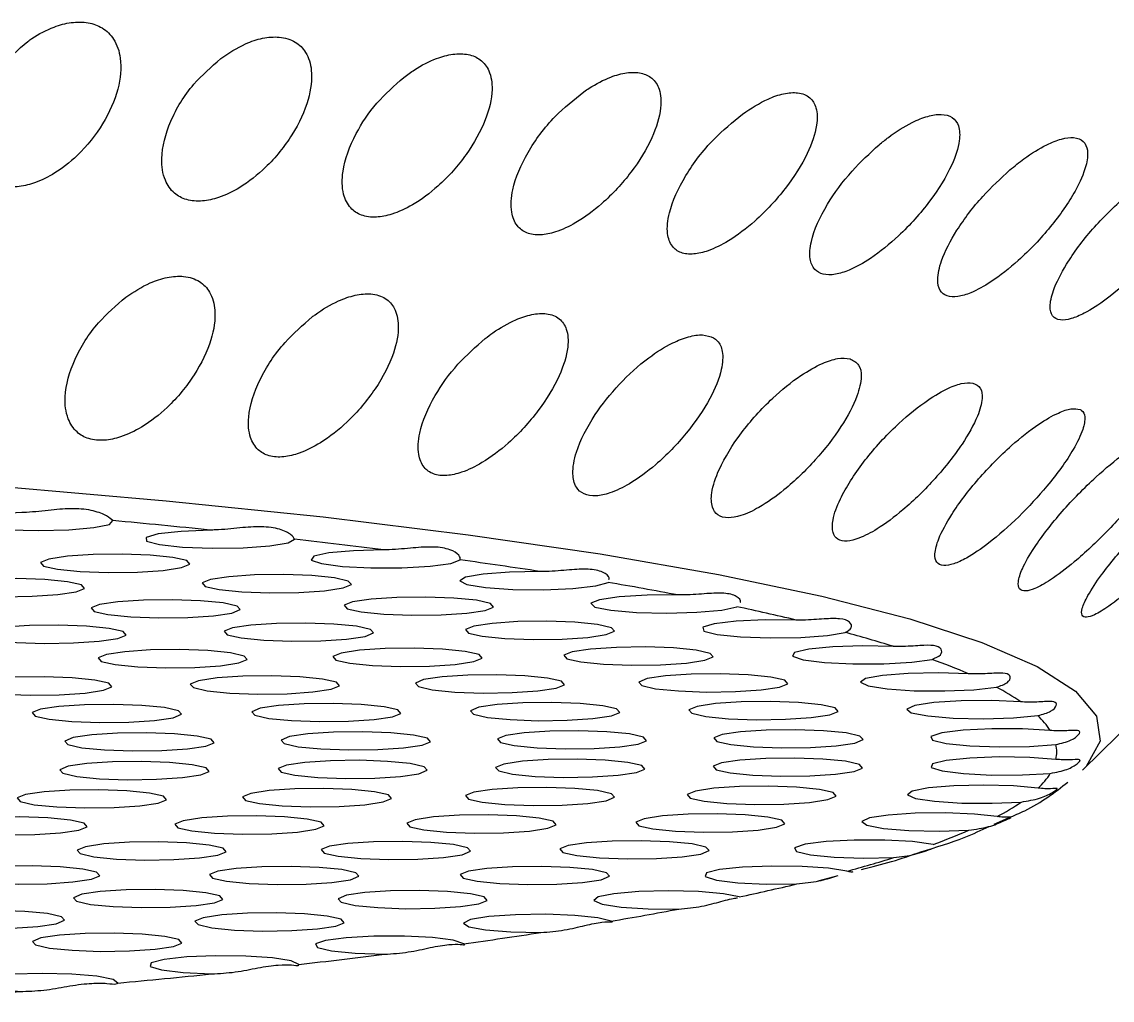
# Model space of a CAD drawing. Extents: x -54 to 18, y -18 to 89.
# Drawn here: x -20.451 to -19.578, y 21.487 to 22.27 of the extents above; entities that cross this region are included whole.
import ezdxf

# ---------------------------------------------------------------- set-up
doc = ezdxf.new("R2010")
doc.units = 0
doc.header["$MEASUREMENT"] = 0
doc.layers.add('GEOMETRY', color=2, linetype='Continuous', lineweight=25)

# ---------------------------------------------------------------- blocks, each defined once
blk = doc.blocks.new('2026 MINI-ASPIRE')
at = {"layer": 'GEOMETRY'}
for p, q in [((-1.72557, -29.08076), (-1.68302, -29.03885)), ((-1.73743, -29.0903), (-1.73727, -29.0902)), ((-1.79632, -29.12397), (-1.78473, -29.11885)), ((-1.93726, -29.16926), (-1.92113, -29.16504)), ((-2.35298, -29.23644), (-2.35298, -29.23623))]:
    blk.add_line(p, q, dxfattribs=at)
at = {"layer": 'GEOMETRY', "flags": 128}
for points in [[(-2.59353, -28.85333), (-2.45931, -28.865), (-2.33369, -28.87801), (-2.21758, -28.89227), (-2.1118, -28.90768), (-2.01713, -28.92413), (-1.93425, -28.94149), (-1.86375, -28.95965), (-1.80615, -28.97848), (-1.76185, -28.99783), (-1.73118, -29.01757), (-1.71435, -29.03755), (-1.71149, -29.05764), (-1.71149, -29.05764)], [(-2.57495, -28.87456), (-2.59755, -28.87583), (-2.614, -28.8781), (-2.62149, -28.88099), (-2.61873, -28.884), (-2.60618, -28.88661), (-2.58601, -28.88838), (-2.56168, -28.88901), (-2.53736, -28.88838), (-2.51724, -28.8866), (-2.50476, -28.88397), (-2.50208, -28.88096)], [(-2.42398, -28.88857), (-2.44746, -28.88956), (-2.46565, -28.89162), (-2.47542, -28.8944), (-2.47511, -28.89743), (-2.46476, -28.90018), (-2.44615, -28.90219), (-2.42247, -28.9031), (-2.39778, -28.90277), (-2.37631, -28.90125), (-2.36174, -28.89879), (-2.35657, -28.89583)], [(-2.52812, -28.92161), (-2.50568, -28.92242), (-2.4824, -28.92212), (-2.46181, -28.92077), (-2.44706, -28.91855), (-2.44039, -28.91582), (-2.44281, -28.91298), (-2.45396, -28.91047), (-2.47214, -28.90867), (-2.49458, -28.90786), (-2.51787, -28.90815), (-2.53845, -28.90951), (-2.5532, -28.91173), (-2.55988, -28.91446), (-2.55745, -28.9173), (-2.5463, -28.91981), (-2.52812, -28.92161)], [(-2.2852, -28.90433), (-2.30933, -28.90503), (-2.32907, -28.90687), (-2.34102, -28.90952), (-2.34315, -28.91253), (-2.3351, -28.91539), (-2.31823, -28.91761), (-2.29545, -28.91881), (-2.27063, -28.91878), (-2.24804, -28.91753), (-2.23152, -28.91527), (-2.22392, -28.91239)], [(-2.3988, -28.93794), (-2.37636, -28.93876), (-2.35308, -28.93846), (-2.33249, -28.9371), (-2.31774, -28.93489), (-2.31107, -28.93215), (-2.31349, -28.92931), (-2.32464, -28.92681), (-2.34282, -28.92501), (-2.36526, -28.9242), (-2.38855, -28.92449), (-2.40913, -28.92585), (-2.42388, -28.92807), (-2.43056, -28.9308), (-2.42813, -28.93364), (-2.41698, -28.93615), (-2.3988, -28.93794)], [(-2.15997, -28.92169), (-2.18452, -28.92211), (-2.2056, -28.9237), (-2.21962, -28.92619), (-2.22417, -28.92916), (-2.21848, -28.9321), (-2.20353, -28.93451), (-2.18186, -28.93598), (-2.15717, -28.93625), (-2.13369, -28.93529), (-2.1154, -28.93325), (-2.10544, -28.93048)], [(-2.61239, -28.94105), (-2.58995, -28.94187), (-2.56666, -28.94157), (-2.54608, -28.94021), (-2.53132, -28.938), (-2.52465, -28.93526), (-2.52708, -28.93243), (-2.53823, -28.92992), (-2.5564, -28.92812), (-2.57884, -28.92731), (-2.60213, -28.9276), (-2.62271, -28.92896), (-2.63747, -28.93118), (-2.64414, -28.93391), (-2.64171, -28.93675), (-2.63056, -28.93926), (-2.61239, -28.94105)], [(-2.28498, -28.95591), (-2.26254, -28.95673), (-2.23926, -28.95643), (-2.21867, -28.95507), (-2.20392, -28.95286), (-2.19725, -28.95012), (-2.19967, -28.94728), (-2.21082, -28.94477), (-2.229, -28.94298), (-2.25144, -28.94216), (-2.27473, -28.94246), (-2.29531, -28.94382), (-2.31006, -28.94603), (-2.31674, -28.94877), (-2.31431, -28.95161), (-2.30316, -28.95411), (-2.28498, -28.95591)], [(-2.04953, -28.94049), (-2.07426, -28.94061), (-2.09649, -28.94194), (-2.11242, -28.94425), (-2.11933, -28.94715), (-2.11607, -28.95014), (-2.10317, -28.95271), (-2.08283, -28.95443), (-2.05853, -28.95501), (-2.03439, -28.95434), (-2.01453, -28.95254), (-2.00232, -28.94991)], [(-2.48776, -28.95802), (-2.46532, -28.95883), (-2.44204, -28.95854), (-2.42145, -28.95718), (-2.4067, -28.95496), (-2.40003, -28.95223), (-2.40245, -28.94939), (-2.4136, -28.94688), (-2.43178, -28.94508), (-2.45422, -28.94427), (-2.4775, -28.94456), (-2.49809, -28.94592), (-2.51284, -28.94814), (-2.51951, -28.95087), (-2.51709, -28.95371), (-2.50594, -28.95622), (-2.48776, -28.95802)], [(-2.18804, -28.9753), (-2.1656, -28.97611), (-2.14231, -28.97581), (-2.12172, -28.97445), (-2.10697, -28.97224), (-2.1003, -28.9695), (-2.10273, -28.96667), (-2.11388, -28.96416), (-2.13205, -28.96236), (-2.15449, -28.96155), (-2.17778, -28.96184), (-2.19836, -28.9632), (-2.21312, -28.96542), (-2.21979, -28.96815), (-2.21736, -28.97099), (-2.20621, -28.9735), (-2.18804, -28.9753)], [(-1.95496, -28.96052), (-1.97965, -28.96035), (-2.0028, -28.96141), (-2.02048, -28.96352), (-2.02969, -28.96631), (-2.02886, -28.96933), (-2.01814, -28.97204), (-1.99935, -28.974), (-1.97567, -28.97487), (-1.95113, -28.9745), (-1.9299, -28.97295), (-1.91557, -28.9705)], [(-2.57918, -28.97841), (-2.55674, -28.97923), (-2.53345, -28.97893), (-2.51287, -28.97757), (-2.49812, -28.97536), (-2.49145, -28.97262), (-2.49387, -28.96978), (-2.50502, -28.96728), (-2.5232, -28.96548), (-2.54564, -28.96467), (-2.56892, -28.96496), (-2.58951, -28.96632), (-2.60426, -28.96854), (-2.61093, -28.97127), (-2.60851, -28.97411), (-2.59736, -28.97662), (-2.57918, -28.97841)], [(-2.38114, -28.97672), (-2.3587, -28.97753), (-2.33542, -28.97723), (-2.31483, -28.97587), (-2.30008, -28.97366), (-2.29341, -28.97092), (-2.29583, -28.96809), (-2.30698, -28.96558), (-2.32516, -28.96378), (-2.3476, -28.96297), (-2.37089, -28.96326), (-2.39147, -28.96462), (-2.40622, -28.96684), (-2.4129, -28.96957), (-2.41047, -28.97241), (-2.39932, -28.97492), (-2.38114, -28.97672)], [(-2.4821, -28.99798), (-2.45966, -28.99879), (-2.43638, -28.99849), (-2.41579, -28.99713), (-2.40104, -28.99492), (-2.39437, -28.99218), (-2.39679, -28.98935), (-2.40794, -28.98684), (-2.42612, -28.98504), (-2.44856, -28.98423), (-2.47185, -28.98452), (-2.49243, -28.98588), (-2.50718, -28.9881), (-2.51386, -28.99083), (-2.51143, -28.99367), (-2.50028, -28.99618), (-2.4821, -28.99798)], [(-2.29415, -28.99686), (-2.27171, -28.99768), (-2.24842, -28.99738), (-2.22784, -28.99602), (-2.21308, -28.99381), (-2.20641, -28.99107), (-2.20884, -28.98824), (-2.21999, -28.98573), (-2.23816, -28.98393), (-2.2606, -28.98312), (-2.28389, -28.98341), (-2.30447, -28.98477), (-2.31923, -28.98699), (-2.3259, -28.98972), (-2.32347, -28.99256), (-2.31232, -28.99507), (-2.29415, -28.99686)], [(-2.10913, -28.99586), (-2.08669, -28.99667), (-2.06341, -28.99638), (-2.04282, -28.99502), (-2.02807, -28.9928), (-2.0214, -28.99007), (-2.02382, -28.98723), (-2.03497, -28.98472), (-2.05315, -28.98292), (-2.07559, -28.98211), (-2.09888, -28.9824), (-2.11946, -28.98376), (-2.13421, -28.98598), (-2.14088, -28.98871), (-2.13846, -28.99155), (-2.12731, -28.99406), (-2.10913, -28.99586)], [(-1.87719, -28.9816), (-1.9016, -28.98114), (-1.92545, -28.98192), (-1.94472, -28.9838), (-1.95612, -28.98647), (-1.95774, -28.98948), (-1.9493, -28.9923), (-1.93223, -28.99448), (-1.90941, -28.99563), (-1.88473, -28.99556), (-1.86234, -28.99429), (-1.84606, -28.99203)], [(-2.22808, -29.01816), (-2.20564, -29.01898), (-2.18235, -29.01868), (-2.16177, -29.01732), (-2.14702, -29.01511), (-2.14034, -29.01237), (-2.14277, -29.00953), (-2.15392, -29.00703), (-2.1721, -29.00523), (-2.19454, -29.00441), (-2.21782, -29.00471), (-2.23841, -29.00607), (-2.25316, -29.00828), (-2.25983, -29.01102), (-2.25741, -29.01386), (-2.24626, -29.01637), (-2.22808, -29.01816)], [(-2.04923, -29.01735), (-2.02679, -29.01816), (-2.0035, -29.01787), (-1.98292, -29.01651), (-1.96817, -29.0143), (-1.9615, -29.01156), (-1.96392, -29.00872), (-1.97507, -29.00621), (-1.99325, -29.00442), (-2.01569, -29.0036), (-2.03897, -29.0039), (-2.05956, -29.00526), (-2.07431, -29.00747), (-2.08098, -29.01021), (-2.07856, -29.01305), (-2.06741, -29.01555), (-2.04923, -29.01735)], [(-1.817, -29.00351), (-1.8409, -29.00277), (-1.86522, -29.00326), (-1.88588, -29.00491), (-1.89936, -29.00742), (-1.9034, -29.01039), (-1.89732, -29.0133), (-1.88213, -29.01567), (-1.86041, -29.01709), (-1.83583, -29.01733), (-1.81254, -29.01634), (-1.79447, -29.0143)], [(-2.59065, -29.01984), (-2.56821, -29.02065), (-2.54493, -29.02036), (-2.52434, -29.019), (-2.50959, -29.01678), (-2.50292, -29.01405), (-2.50534, -29.01121), (-2.51649, -29.0087), (-2.53467, -29.0069), (-2.55711, -29.00609), (-2.5804, -29.00639), (-2.60098, -29.00775), (-2.61573, -29.00996), (-2.62241, -29.0127), (-2.61998, -29.01553), (-2.60883, -29.01804), (-2.59065, -29.01984)], [(-2.40826, -29.01899), (-2.38582, -29.0198), (-2.36254, -29.01951), (-2.34195, -29.01815), (-2.3272, -29.01593), (-2.32053, -29.0132), (-2.32295, -29.01036), (-2.3341, -29.00785), (-2.35228, -29.00606), (-2.37472, -29.00524), (-2.39801, -29.00554), (-2.41859, -29.0069), (-2.43334, -29.00911), (-2.44001, -29.01185), (-2.43759, -29.01468), (-2.42644, -29.01719), (-2.40826, -29.01899)], [(-2.53488, -29.04179), (-2.51244, -29.04261), (-2.48916, -29.04231), (-2.46857, -29.04095), (-2.45382, -29.03874), (-2.44715, -29.036), (-2.44957, -29.03317), (-2.46072, -29.03066), (-2.4789, -29.02886), (-2.50134, -29.02805), (-2.52463, -29.02834), (-2.54521, -29.0297), (-2.55996, -29.03192), (-2.56663, -29.03465), (-2.56421, -29.03749), (-2.55306, -29.04), (-2.53488, -29.04179)], [(-2.35908, -29.04105), (-2.33664, -29.04187), (-2.31336, -29.04157), (-2.29277, -29.04021), (-2.27802, -29.038), (-2.27135, -29.03526), (-2.27377, -29.03242), (-2.28492, -29.02991), (-2.3031, -29.02812), (-2.32554, -29.0273), (-2.34883, -29.0276), (-2.36941, -29.02896), (-2.38416, -29.03117), (-2.39083, -29.03391), (-2.38841, -29.03675), (-2.37726, -29.03925), (-2.35908, -29.04105)], [(-2.18394, -29.04029), (-2.1615, -29.0411), (-2.13821, -29.04081), (-2.11763, -29.03945), (-2.10288, -29.03723), (-2.09621, -29.0345), (-2.09863, -29.03166), (-2.10978, -29.02915), (-2.12796, -29.02735), (-2.1504, -29.02654), (-2.17368, -29.02683), (-2.19427, -29.02819), (-2.20902, -29.03041), (-2.21569, -29.03314), (-2.21327, -29.03598), (-2.20212, -29.03849), (-2.18394, -29.04029)], [(-2.00905, -29.03952), (-1.98661, -29.04033), (-1.96332, -29.04003), (-1.94274, -29.03868), (-1.92799, -29.03646), (-1.92132, -29.03373), (-1.92374, -29.03089), (-1.93489, -29.02838), (-1.95307, -29.02658), (-1.97551, -29.02577), (-1.99879, -29.02606), (-2.01938, -29.02742), (-2.03413, -29.02964), (-2.0408, -29.03237), (-2.03838, -29.03521), (-2.02723, -29.03772), (-2.00905, -29.03952)], [(-1.77497, -29.02605), (-1.79813, -29.02503), (-1.8227, -29.02523), (-1.84454, -29.02662), (-1.85997, -29.02895), (-1.86638, -29.03185), (-1.86271, -29.03482), (-1.84956, -29.03736), (-1.82915, -29.03904), (-1.80493, -29.03958), (-1.78097, -29.03889), (-1.7613, -29.03708)], [(-1.98908, -29.06209), (-1.96664, -29.0629), (-1.94335, -29.0626), (-1.92277, -29.06124), (-1.90802, -29.05903), (-1.90134, -29.05629), (-1.90377, -29.05346), (-1.91492, -29.05095), (-1.9331, -29.04915), (-1.95554, -29.04834), (-1.97882, -29.04863), (-1.99941, -29.04999), (-2.01416, -29.05221), (-2.02083, -29.05494), (-2.01841, -29.05778), (-2.00726, -29.06029), (-1.98908, -29.06209)], [(-1.7515, -29.04897), (-1.77372, -29.04769), (-1.7983, -29.0476), (-1.82111, -29.04872), (-1.83833, -29.05086), (-1.84705, -29.05366), (-1.84581, -29.05665), (-1.83483, -29.05933), (-1.81594, -29.06125), (-1.79232, -29.06209), (-1.76794, -29.0617), (-1.74689, -29.06015)], [(-2.50867, -29.06455), (-2.48623, -29.06537), (-2.46294, -29.06507), (-2.44236, -29.06371), (-2.4276, -29.0615), (-2.42093, -29.05876), (-2.42336, -29.05592), (-2.43451, -29.05342), (-2.45268, -29.05162), (-2.47512, -29.05081), (-2.49841, -29.0511), (-2.51899, -29.05246), (-2.53375, -29.05467), (-2.54042, -29.05741), (-2.53799, -29.06025), (-2.52684, -29.06276), (-2.50867, -29.06455)], [(-2.33552, -29.06373), (-2.31308, -29.06455), (-2.28979, -29.06425), (-2.26921, -29.06289), (-2.25446, -29.06068), (-2.24778, -29.05794), (-2.25021, -29.0551), (-2.26136, -29.05259), (-2.27954, -29.0508), (-2.30198, -29.04998), (-2.32526, -29.05028), (-2.34585, -29.05164), (-2.3606, -29.05385), (-2.36727, -29.05659), (-2.36485, -29.05943), (-2.3537, -29.06193), (-2.33552, -29.06373)], [(-2.16239, -29.0629), (-2.13995, -29.06372), (-2.11667, -29.06342), (-2.09608, -29.06206), (-2.08133, -29.05985), (-2.07466, -29.05711), (-2.07708, -29.05428), (-2.08823, -29.05177), (-2.10641, -29.04997), (-2.12885, -29.04916), (-2.15214, -29.04945), (-2.17272, -29.05081), (-2.18747, -29.05303), (-2.19415, -29.05576), (-2.19172, -29.0586), (-2.18057, -29.06111), (-2.16239, -29.0629)], [(-1.71149, -29.05764), (-1.72262, -29.07769), (-1.72557, -29.08076)], [(-2.51268, -29.08753), (-2.49024, -29.08834), (-2.46696, -29.08805), (-2.44637, -29.08669), (-2.43162, -29.08447), (-2.42495, -29.08174), (-2.42737, -29.0789), (-2.43852, -29.07639), (-2.4567, -29.0746), (-2.47914, -29.07378), (-2.50243, -29.07408), (-2.52301, -29.07544), (-2.53776, -29.07765), (-2.54443, -29.08039), (-2.54201, -29.08322), (-2.53086, -29.08573), (-2.51268, -29.08753)], [(-2.33802, -29.08659), (-2.31558, -29.0874), (-2.2923, -29.08711), (-2.27171, -29.08575), (-2.25696, -29.08353), (-2.25029, -29.0808), (-2.25272, -29.07796), (-2.26387, -29.07545), (-2.28204, -29.07366), (-2.30448, -29.07284), (-2.32777, -29.07314), (-2.34835, -29.0745), (-2.36311, -29.07671), (-2.36978, -29.07945), (-2.36735, -29.08229), (-2.3562, -29.08479), (-2.33802, -29.08659)], [(-2.16377, -29.08567), (-2.14133, -29.08649), (-2.11804, -29.08619), (-2.09746, -29.08483), (-2.08271, -29.08262), (-2.07604, -29.07988), (-2.07846, -29.07704), (-2.08961, -29.07454), (-2.10779, -29.07274), (-2.13023, -29.07192), (-2.15351, -29.07222), (-2.1741, -29.07358), (-2.18885, -29.07579), (-2.19552, -29.07853), (-2.1931, -29.08137), (-2.18195, -29.08388), (-2.16377, -29.08567)], [(-1.98956, -29.08479), (-1.96712, -29.0856), (-1.94383, -29.0853), (-1.92325, -29.08394), (-1.9085, -29.08173), (-1.90182, -29.07899), (-1.90425, -29.07616), (-1.9154, -29.07365), (-1.93358, -29.07185), (-1.95602, -29.07104), (-1.9793, -29.07133), (-1.99989, -29.07269), (-2.01464, -29.07491), (-2.02131, -29.07764), (-2.01889, -29.08048), (-2.00774, -29.08299), (-1.98956, -29.08479)], [(-1.74683, -29.07207), (-1.7679, -29.07053), (-1.79226, -29.07015), (-1.81583, -29.07099), (-1.83466, -29.07291), (-1.84559, -29.07559), (-1.8468, -29.07858), (-1.83808, -29.08138), (-1.8209, -29.08352), (-1.79812, -29.08464), (-1.77358, -29.08455), (-1.75137, -29.08328)], [(-2.54683, -29.11013), (-2.52439, -29.11095), (-2.5011, -29.11065), (-2.48052, -29.10929), (-2.46577, -29.10708), (-2.45909, -29.10434), (-2.46152, -29.1015), (-2.47267, -29.099), (-2.49085, -29.0972), (-2.51329, -29.09639), (-2.53657, -29.09668), (-2.55716, -29.09804), (-2.57191, -29.10025), (-2.57858, -29.10299), (-2.57616, -29.10583), (-2.56501, -29.10834), (-2.54683, -29.11013)], [(-2.36656, -29.10919), (-2.34412, -29.11), (-2.32083, -29.1097), (-2.30025, -29.10835), (-2.28549, -29.10613), (-2.27882, -29.1034), (-2.28125, -29.10056), (-2.2924, -29.09805), (-2.31058, -29.09625), (-2.33302, -29.09544), (-2.3563, -29.09573), (-2.37689, -29.09709), (-2.39164, -29.09931), (-2.39831, -29.10204), (-2.39589, -29.10488), (-2.38474, -29.10739), (-2.36656, -29.10919)], [(-2.18804, -29.10825), (-2.1656, -29.10906), (-2.14232, -29.10877), (-2.12173, -29.10741), (-2.10698, -29.10519), (-2.10031, -29.10246), (-2.10273, -29.09962), (-2.11388, -29.09711), (-2.13206, -29.09531), (-2.1545, -29.0945), (-2.17779, -29.0948), (-2.19837, -29.09615), (-2.21312, -29.09837), (-2.21979, -29.1011), (-2.21737, -29.10394), (-2.20622, -29.10645), (-2.18804, -29.10825)], [(-2.01048, -29.10734), (-1.98804, -29.10816), (-1.96476, -29.10786), (-1.94417, -29.1065), (-1.92942, -29.10429), (-1.92275, -29.10155), (-1.92517, -29.09871), (-1.93632, -29.0962), (-1.9545, -29.09441), (-1.97694, -29.09359), (-2.00023, -29.09389), (-2.02081, -29.09525), (-2.03556, -29.09746), (-2.04223, -29.1002), (-2.03981, -29.10304), (-2.02866, -29.10554), (-2.01048, -29.10734)], [(-1.76101, -29.09511), (-1.78074, -29.09333), (-1.80464, -29.09267), (-1.82874, -29.09322), (-1.849, -29.09491), (-1.86203, -29.09744), (-1.86567, -29.10039), (-1.8593, -29.10328), (-1.84398, -29.10561), (-1.82228, -29.10701), (-1.79782, -29.10722), (-1.77469, -29.10623)], [(-2.61022, -29.13178), (-2.58778, -29.13259), (-2.5645, -29.1323), (-2.54391, -29.13094), (-2.52916, -29.12872), (-2.52249, -29.12599), (-2.52491, -29.12315), (-2.53606, -29.12064), (-2.55424, -29.11884), (-2.57668, -29.11803), (-2.59997, -29.11833), (-2.62055, -29.11968), (-2.6353, -29.1219), (-2.64197, -29.12463), (-2.63955, -29.12747), (-2.6284, -29.12998), (-2.61022, -29.13178)], [(-2.42056, -29.13108), (-2.39812, -29.13189), (-2.37483, -29.1316), (-2.35425, -29.13024), (-2.3395, -29.12802), (-2.33283, -29.12529), (-2.33525, -29.12245), (-2.3464, -29.11994), (-2.36458, -29.11814), (-2.38702, -29.11733), (-2.4103, -29.11763), (-2.43089, -29.11899), (-2.44564, -29.1212), (-2.45231, -29.12394), (-2.44989, -29.12677), (-2.43874, -29.12928), (-2.42056, -29.13108)], [(-2.23485, -29.13029), (-2.21241, -29.13111), (-2.18912, -29.13081), (-2.16854, -29.12945), (-2.15379, -29.12724), (-2.14711, -29.1245), (-2.14954, -29.12166), (-2.16069, -29.11915), (-2.17887, -29.11736), (-2.20131, -29.11654), (-2.22459, -29.11684), (-2.24518, -29.1182), (-2.25993, -29.12041), (-2.2666, -29.12315), (-2.26418, -29.12599), (-2.25303, -29.12849), (-2.23485, -29.13029)], [(-2.0516, -29.12948), (-2.02916, -29.1303), (-2.00587, -29.13), (-1.98529, -29.12864), (-1.97053, -29.12643), (-1.96386, -29.12369), (-1.96629, -29.12085), (-1.97744, -29.11834), (-1.99562, -29.11655), (-2.01806, -29.11573), (-2.04134, -29.11603), (-2.06193, -29.11739), (-2.07668, -29.1196), (-2.08335, -29.12234), (-2.08092, -29.12518), (-2.06978, -29.12768), (-2.0516, -29.12948)], [(-1.79388, -29.11786), (-1.81208, -29.11586), (-1.83532, -29.11492), (-1.85971, -29.11518), (-1.8812, -29.11661), (-1.8962, -29.11897), (-1.90222, -29.12187), (-1.89825, -29.12481), (-1.88496, -29.12732), (-1.86455, -29.12897), (-1.84043, -29.12949), (-1.81662, -29.12879)], [(-2.49899, -29.15185), (-2.47655, -29.15266), (-2.45326, -29.15236), (-2.43268, -29.15101), (-2.41792, -29.14879), (-2.41125, -29.14606), (-2.41368, -29.14322), (-2.42483, -29.14071), (-2.443, -29.13891), (-2.46544, -29.1381), (-2.48873, -29.13839), (-2.50931, -29.13975), (-2.52407, -29.14197), (-2.53074, -29.1447), (-2.52831, -29.14754), (-2.51716, -29.15005), (-2.49899, -29.15185)], [(-2.30348, -29.15147), (-2.28104, -29.15228), (-2.25775, -29.15199), (-2.23717, -29.15063), (-2.22242, -29.14841), (-2.21575, -29.14568), (-2.21817, -29.14284), (-2.22932, -29.14033), (-2.2475, -29.13853), (-2.26994, -29.13772), (-2.29322, -29.13802), (-2.31381, -29.13937), (-2.32856, -29.14159), (-2.33523, -29.14432), (-2.33281, -29.14716), (-2.32166, -29.14967), (-2.30348, -29.15147)], [(-2.11241, -29.15094), (-2.08997, -29.15175), (-2.06668, -29.15146), (-2.0461, -29.1501), (-2.03134, -29.14788), (-2.02467, -29.14515), (-2.0271, -29.14231), (-2.03825, -29.1398), (-2.05643, -29.138), (-2.07887, -29.13719), (-2.10215, -29.13748), (-2.12274, -29.13884), (-2.13749, -29.14106), (-2.14416, -29.14379), (-2.14173, -29.14663), (-2.13058, -29.14914), (-2.11241, -29.15094)], [(-1.84512, -29.1401), (-1.86163, -29.1379), (-1.88397, -29.13668), (-1.90843, -29.13666), (-1.93094, -29.13782), (-1.94776, -29.13999), (-1.9561, -29.14279), (-1.95457, -29.14577), (-1.94342, -29.14842), (-1.92451, -29.15031), (-1.90098, -29.15112), (-1.87674, -29.15073)], [(-2.60032, -29.17109), (-2.57788, -29.1719), (-2.55459, -29.1716), (-2.53401, -29.17024), (-2.51926, -29.16803), (-2.51258, -29.16529), (-2.51501, -29.16246), (-2.52616, -29.15995), (-2.54434, -29.15815), (-2.56678, -29.15734), (-2.59006, -29.15763), (-2.61065, -29.15899), (-2.6254, -29.16121), (-2.63207, -29.16394), (-2.62965, -29.16678), (-2.6185, -29.16929), (-2.60032, -29.17109)], [(-2.3929, -29.17146), (-2.37046, -29.17227), (-2.34718, -29.17198), (-2.32659, -29.17062), (-2.31184, -29.1684), (-2.30517, -29.16567), (-2.30759, -29.16283), (-2.31874, -29.16032), (-2.33692, -29.15853), (-2.35936, -29.15771), (-2.38264, -29.15801), (-2.40323, -29.15937), (-2.41798, -29.16158), (-2.42465, -29.16432), (-2.42223, -29.16715), (-2.41108, -29.16966), (-2.3929, -29.17146)], [(-2.19218, -29.17145), (-2.16974, -29.17226), (-2.14645, -29.17197), (-2.12587, -29.17061), (-2.11111, -29.16839), (-2.10444, -29.16566), (-2.10687, -29.16282), (-2.11802, -29.16031), (-2.13619, -29.15852), (-2.15863, -29.1577), (-2.18192, -29.158), (-2.2025, -29.15936), (-2.21726, -29.16157), (-2.22393, -29.16431), (-2.2215, -29.16714), (-2.21035, -29.16965), (-2.19218, -29.17145)], [(-1.91422, -29.1616), (-1.92889, -29.15922), (-1.95013, -29.15775), (-1.97442, -29.15744), (-1.99773, -29.15833), (-2.0162, -29.16028), (-2.02677, -29.16296), (-2.02768, -29.16594), (-2.01878, -29.16871), (-2.00156, -29.17082), (-1.97885, -29.17192), (-1.95444, -29.17182)], [(-2.50176, -29.18997), (-2.47932, -29.19078), (-2.45604, -29.19048), (-2.43545, -29.18912), (-2.4207, -29.18691), (-2.41403, -29.18417), (-2.41645, -29.18134), (-2.4276, -29.17883), (-2.44578, -29.17703), (-2.46822, -29.17622), (-2.49151, -29.17651), (-2.51209, -29.17787), (-2.52684, -29.18009), (-2.53352, -29.18282), (-2.53109, -29.18566), (-2.51994, -29.18817), (-2.50176, -29.18997)], [(-2.28994, -29.19077), (-2.2675, -29.19159), (-2.24422, -29.19129), (-2.22363, -29.18993), (-2.20888, -29.18772), (-2.20221, -29.18498), (-2.20463, -29.18214), (-2.21578, -29.17963), (-2.23396, -29.17784), (-2.2564, -29.17702), (-2.27968, -29.17732), (-2.30027, -29.17868), (-2.31502, -29.18089), (-2.32169, -29.18363), (-2.31927, -29.18647), (-2.30812, -29.18897), (-2.28994, -29.19077)], [(-2.0005, -29.18217), (-2.01319, -29.17963), (-2.03313, -29.17792), (-2.05702, -29.17731), (-2.08091, -29.17792), (-2.10085, -29.17963), (-2.11354, -29.18217), (-2.11687, -29.18512), (-2.11031, -29.18798), (-2.09494, -29.19029), (-2.07329, -29.19166), (-2.04895, -29.19187)], [(-2.62842, -29.2067), (-2.60598, -29.20752), (-2.5827, -29.20722), (-2.56211, -29.20586), (-2.54736, -29.20365), (-2.54069, -29.20091), (-2.54311, -29.19807), (-2.55426, -29.19557), (-2.57244, -29.19377), (-2.59488, -29.19295), (-2.61817, -29.19325), (-2.63875, -29.19461), (-2.6535, -29.19682), (-2.66017, -29.19956), (-2.65775, -29.2024), (-2.6466, -29.20491), (-2.62842, -29.2067)], [(-2.40452, -29.20867), (-2.38208, -29.20948), (-2.35879, -29.20919), (-2.33821, -29.20783), (-2.32346, -29.20561), (-2.31679, -29.20288), (-2.31921, -29.20004), (-2.33036, -29.19753), (-2.34854, -29.19573), (-2.37098, -29.19492), (-2.39426, -29.19522), (-2.41485, -29.19658), (-2.4296, -29.19879), (-2.43627, -29.20153), (-2.43385, -29.20436), (-2.4227, -29.20687), (-2.40452, -29.20867)], [(-2.1031, -29.20159), (-2.1137, -29.19892), (-2.13215, -29.19698), (-2.15542, -29.19609), (-2.17965, -29.19641), (-2.20086, -29.19787), (-2.21554, -29.20024), (-2.22126, -29.20313), (-2.2171, -29.20605), (-2.20372, -29.20854), (-2.18335, -29.21017), (-2.15933, -29.21068)], [(-2.53453, -29.22493), (-2.51209, -29.22574), (-2.4888, -29.22544), (-2.46822, -29.22408), (-2.45346, -29.22187), (-2.44679, -29.21913), (-2.44922, -29.2163), (-2.46037, -29.21379), (-2.47855, -29.21199), (-2.50099, -29.21118), (-2.52427, -29.21147), (-2.54486, -29.21283), (-2.55961, -29.21505), (-2.56628, -29.21778), (-2.56385, -29.22062), (-2.5527, -29.22313), (-2.53453, -29.22493)], [(-2.221, -29.21967), (-2.22942, -29.21689), (-2.24621, -29.21474), (-2.26863, -29.21358), (-2.29298, -29.2136), (-2.31524, -29.2148), (-2.33176, -29.21698), (-2.33982, -29.21978), (-2.33808, -29.22274), (-2.32683, -29.22538), (-2.30793, -29.22725), (-2.28449, -29.22805)], [(-2.35306, -29.23624), (-2.3592, -29.23337), (-2.37418, -29.23103), (-2.39553, -29.22961), (-2.41976, -29.22935), (-2.44287, -29.23027), (-2.46107, -29.23224), (-2.47136, -29.23492), (-2.47206, -29.23789), (-2.46305, -29.24064), (-2.44581, -29.24273), (-2.42317, -29.24382)], [(-2.49796, -29.25113), (-2.50176, -29.2482), (-2.51478, -29.2457), (-2.53488, -29.24403), (-2.55875, -29.24347), (-2.58247, -29.24411), (-2.60217, -29.24585), (-2.6146, -29.2484), (-2.61772, -29.25133), (-2.61103, -29.25418), (-2.59561, -29.25647), (-2.57401, -29.25783)]]:
    blk.add_lwpolyline(points, dxfattribs=at)
at = {"layer": 'GEOMETRY'}
for centre, radius, start, end in [((-3.19615, -36.41221), 7.56317, 84.140105, 84.734529), ((-3.01205, -34.70441), 5.84545, 82.857083, 83.561549), ((-2.80729, -33.14763), 4.27522, 81.29119, 82.15722), ((-2.59253, -31.81333), 2.92371, 79.29675, 80.40997), ((-2.38012, -30.7475), 1.83686, 76.61701, 78.13104), ((-2.18313, -29.96726), 1.03205, 72.75622, 74.97445), ((-2.01423, -29.46013), 0.49739, 66.63836, 70.23831), ((-1.88459, -29.18597), 0.19389, 55.56923, 62.30027), ((-1.80296, -29.08139), 0.06082, 32.2067, 46.76206), ((-1.77491, -29.06623), 0.02868, 348.25825, 12.24878), ((-1.80236, -29.05157), 0.06005, 313.52295, 328.12525), ((-1.8834, -28.94845), 0.19161, 297.85383, 304.56654), ((-2.01249, -28.67669), 0.4927, 289.85854, 293.42443), ((-2.1809, -28.17282), 1.02412, 285.09403, 287.27771), ((-2.37749, -27.39656), 1.82497, 281.92167, 283.40374), ((-2.58962, -26.3352), 2.90738, 279.63317, 280.71728), ((-2.80425, -25.00554), 4.2543, 277.87976, 278.71916), ((-3.00903, -23.45311), 5.82021, 276.471313, 277.151176), ((-3.19333, -21.7489), 7.53439, 275.295536, 275.86697), ((-3.35292, -19.93594), 9.35437, 274.22884, 274.776392)]:
    blk.add_arc(centre, radius, start, end, dxfattribs=at)
for points, knots in [([(-2.57023, -28.49741), (-2.57782, -28.50395), (-2.59488, -28.51866), (-2.61088, -28.54678), (-2.61724, -28.57385), (-2.61385, -28.59432), (-2.6055, -28.60647), (-2.59419, -28.61298), (-2.58095, -28.61457), (-2.56567, -28.61162), (-2.54797, -28.60336), (-2.52736, -28.58709), (-2.5087, -28.56337), (-2.4968, -28.53624), (-2.49445, -28.51269), (-2.49991, -28.496), (-2.5094, -28.48636), (-2.52145, -28.48178), (-2.53512, -28.48166), (-2.5509, -28.48585), (-2.56256, -28.492), (-2.56909, -28.49661), (-2.57023, -28.49741)], [0, 0, 0, 0, 0.066813, 0.150271, 0.234627, 0.292784, 0.335861, 0.37021, 0.404722, 0.435816, 0.476119, 0.531238, 0.607409, 0.685344, 0.757627, 0.808872, 0.848441, 0.881778, 0.915196, 0.947085, 0.99077, 1, 1, 1, 1]), ([(-2.41571, -28.51116), (-2.42326, -28.51781), (-2.44042, -28.5329), (-2.45726, -28.5613), (-2.46434, -28.58815), (-2.46155, -28.60776), (-2.45402, -28.61893), (-2.44343, -28.62474), (-2.43083, -28.62583), (-2.41589, -28.62252), (-2.39799, -28.61375), (-2.37675, -28.59672), (-2.35715, -28.57219), (-2.34458, -28.54503), (-2.34163, -28.52216), (-2.34625, -28.50652), (-2.35535, -28.49715), (-2.36776, -28.49321), (-2.382, -28.4943), (-2.39856, -28.49968), (-2.40921, -28.50681), (-2.41571, -28.51116)], [0, 0, 0, 0, 0.066728, 0.151623, 0.237158, 0.291869, 0.333335, 0.366867, 0.400528, 0.431532, 0.473065, 0.530283, 0.608643, 0.688572, 0.757465, 0.806746, 0.845135, 0.883788, 0.916723, 0.949127, 1, 1, 1, 1]), ([(-2.26903, -28.52617), (-2.27658, -28.53287), (-2.29213, -28.54667), (-2.30944, -28.57297), (-2.31879, -28.59842), (-2.31862, -28.61874), (-2.31282, -28.63067), (-2.30351, -28.63712), (-2.29173, -28.63875), (-2.27739, -28.63592), (-2.25991, -28.62779), (-2.23852, -28.61162), (-2.21776, -28.58795), (-2.20283, -28.56104), (-2.19719, -28.53777), (-2.19962, -28.52136), (-2.20676, -28.51182), (-2.21699, -28.50723), (-2.22941, -28.50702), (-2.24446, -28.51107), (-2.25799, -28.51806), (-2.26621, -28.5241), (-2.26903, -28.52617)], [0, 0, 0, 0, 0.066637, 0.137116, 0.222966, 0.27991, 0.322434, 0.35649, 0.390696, 0.421741, 0.46243, 0.518219, 0.595108, 0.673699, 0.744866, 0.79544, 0.834604, 0.867777, 0.901023, 0.932945, 0.977039, 1, 1, 1, 1]), ([(-2.12488, -28.53766), (-2.13285, -28.54407), (-2.15089, -28.55856), (-2.17109, -28.58639), (-2.1825, -28.61313), (-2.18391, -28.63316), (-2.17938, -28.64493), (-2.17113, -28.65129), (-2.16017, -28.6529), (-2.14641, -28.65011), (-2.12918, -28.64201), (-2.10756, -28.62585), (-2.08591, -28.60219), (-2.06961, -28.57539), (-2.06242, -28.55232), (-2.06337, -28.53612), (-2.0693, -28.52667), (-2.07857, -28.52212), (-2.09025, -28.5219), (-2.10482, -28.5259), (-2.11658, -28.53202), (-2.12351, -28.53673), (-2.12488, -28.53766)], [0, 0, 0, 0, 0.06676, 0.151025, 0.236046, 0.292302, 0.334492, 0.368381, 0.402415, 0.433444, 0.474392, 0.530622, 0.607977, 0.686994, 0.75747, 0.807644, 0.846567, 0.87965, 0.912801, 0.944757, 0.989129, 1, 1, 1, 1]), ([(-1.99782, -28.55555), (-2.00571, -28.56205), (-2.02372, -28.57686), (-2.04467, -28.60489), (-2.05683, -28.63137), (-2.05889, -28.65055), (-2.05516, -28.66139), (-2.04767, -28.66709), (-2.03742, -28.66822), (-2.02414, -28.66508), (-2.00694, -28.65648), (-1.98489, -28.6396), (-1.96241, -28.61522), (-1.94547, -28.58843), (-1.93771, -28.56608), (-1.93788, -28.55091), (-1.94323, -28.54175), (-1.95259, -28.53782), (-1.96469, -28.53874), (-1.98012, -28.54394), (-1.99104, -28.5511), (-1.99782, -28.55555)], [0, 0, 0, 0, 0.066688, 0.152171, 0.23818, 0.291296, 0.332005, 0.365177, 0.398464, 0.429462, 0.471648, 0.529951, 0.609359, 0.690225, 0.757366, 0.805696, 0.843517, 0.881585, 0.914306, 0.94685, 1, 1, 1, 1]), ([(-1.88842, -28.58004), (-1.89589, -28.58693), (-1.91205, -28.60181), (-1.93173, -28.62895), (-1.94309, -28.65373), (-1.94459, -28.67113), (-1.94093, -28.68011), (-1.9337, -28.68437), (-1.92385, -28.6844), (-1.91071, -28.68028), (-1.89295, -28.67027), (-1.87004, -28.65151), (-1.84679, -28.6254), (-1.83029, -28.59872), (-1.82346, -28.57802), (-1.82393, -28.56514), (-1.82914, -28.55771), (-1.838, -28.55511), (-1.84953, -28.55685), (-1.86416, -28.56278), (-1.87755, -28.57126), (-1.88599, -28.57808), (-1.88842, -28.58004)], [0, 0, 0, 0, 0.066473, 0.143701, 0.231299, 0.27856, 0.316383, 0.348364, 0.380399, 0.411667, 0.456921, 0.520081, 0.603447, 0.687734, 0.747319, 0.791799, 0.827414, 0.863203, 0.895243, 0.928615, 0.97944, 1, 1, 1, 1]), ([(-1.78375, -28.60029), (-1.7912, -28.6072), (-1.80751, -28.62235), (-1.82664, -28.64785), (-1.83867, -28.67095), (-1.84236, -28.68742), (-1.8404, -28.69702), (-1.83461, -28.70175), (-1.82586, -28.70221), (-1.8137, -28.69854), (-1.79683, -28.68917), (-1.77425, -28.67124), (-1.75027, -28.6459), (-1.73175, -28.61938), (-1.72241, -28.59829), (-1.72079, -28.58476), (-1.72427, -28.57678), (-1.73179, -28.57369), (-1.74234, -28.57504), (-1.75608, -28.58053), (-1.77046, -28.58944), (-1.78003, -28.59725), (-1.78375, -28.60029)], [0, 0, 0, 0, 0.06642, 0.145493, 0.217549, 0.267558, 0.305937, 0.33821, 0.370554, 0.401687, 0.445995, 0.507702, 0.590004, 0.673388, 0.735118, 0.780663, 0.816864, 0.85326, 0.885446, 0.918527, 0.968371, 1, 1, 1, 1]), ([(-1.69147, -28.62155), (-1.70049, -28.6301), (-1.71861, -28.64731), (-1.7381, -28.67393), (-1.74913, -28.69533), (-1.75231, -28.70941), (-1.75031, -28.71771), (-1.74418, -28.72102), (-1.7349, -28.71982), (-1.72231, -28.7145), (-1.70419, -28.7027), (-1.68205, -28.68339), (-1.65868, -28.65786), (-1.64121, -28.63304), (-1.63235, -28.61338), (-1.63085, -28.60173), (-1.63411, -28.59518), (-1.64115, -28.59318), (-1.65117, -28.59527), (-1.66484, -28.60157), (-1.67887, -28.61097), (-1.68823, -28.61883), (-1.69147, -28.62155)], [0, 0, 0, 0, 0.08101, 0.162937, 0.22696, 0.272789, 0.308675, 0.34478, 0.376239, 0.408469, 0.458177, 0.527668, 0.599278, 0.685934, 0.741484, 0.783975, 0.818551, 0.853263, 0.885117, 0.919148, 0.972026, 1, 1, 1, 1]), ([(-2.49174, -28.70215), (-2.49938, -28.70874), (-2.5167, -28.72368), (-2.53394, -28.75196), (-2.54156, -28.77884), (-2.53929, -28.79865), (-2.53207, -28.81007), (-2.52171, -28.81607), (-2.50924, -28.81731), (-2.49441, -28.81414), (-2.47661, -28.80554), (-2.45535, -28.78873), (-2.43552, -28.76442), (-2.42245, -28.7373), (-2.41894, -28.71431), (-2.42314, -28.69845), (-2.43195, -28.68889), (-2.4442, -28.68478), (-2.45837, -28.68576), (-2.47476, -28.69098), (-2.48533, -28.69793), (-2.49174, -28.70215)], [0, 0, 0, 0, 0.066748, 0.151324, 0.2366, 0.292064, 0.333857, 0.367525, 0.40133, 0.432308, 0.473551, 0.530334, 0.608296, 0.68787, 0.757421, 0.807111, 0.845764, 0.884688, 0.917751, 0.950133, 1, 1, 1, 1]), ([(-2.34235, -28.71784), (-2.34999, -28.7245), (-2.36743, -28.73972), (-2.38573, -28.76816), (-2.39441, -28.79477), (-2.39308, -28.81378), (-2.38685, -28.82434), (-2.37735, -28.82974), (-2.36562, -28.83055), (-2.35122, -28.82706), (-2.33332, -28.818), (-2.31147, -28.80051), (-2.29059, -28.77552), (-2.2766, -28.74845), (-2.27222, -28.72616), (-2.27537, -28.71127), (-2.28316, -28.70242), (-2.29444, -28.69882), (-2.30789, -28.70003), (-2.32347, -28.70544), (-2.33501, -28.71235), (-2.3416, -28.71728), (-2.34235, -28.71784)], [0, 0, 0, 0, 0.0666679, 0.1523418, 0.2385017, 0.2909735, 0.3313487, 0.3643423, 0.397444, 0.4284088, 0.4708666, 0.5296721, 0.6095776, 0.6908859, 0.7571746, 0.8050902, 0.8426841, 0.8805162, 0.9131789, 0.9458192, 0.9938328, 1, 1, 1, 1]), ([(-2.2038, -28.73517), (-2.21143, -28.74188), (-2.22734, -28.75589), (-2.24607, -28.78237), (-2.25694, -28.80763), (-2.25827, -28.8272), (-2.25389, -28.83836), (-2.24583, -28.84427), (-2.23511, -28.84554), (-2.22149, -28.84248), (-2.20418, -28.83401), (-2.18229, -28.81731), (-2.1603, -28.79309), (-2.14398, -28.76625), (-2.13688, -28.74363), (-2.13775, -28.72812), (-2.14376, -28.71872), (-2.15374, -28.71463), (-2.16634, -28.71546), (-2.18129, -28.72047), (-2.19405, -28.72781), (-2.20179, -28.73366), (-2.2038, -28.73517)], [0, 0, 0, 0, 0.06659, 0.13892, 0.22547, 0.279643, 0.32084, 0.354212, 0.387708, 0.418663, 0.460383, 0.517971, 0.596725, 0.677009, 0.745226, 0.794173, 0.832379, 0.870842, 0.903727, 0.9362, 0.983504, 1, 1, 1, 1]), ([(-2.02101, -28.73471), (-2.02374, -28.73365), (-2.02919, -28.73152), (-2.04103, -28.73336), (-2.05596, -28.73924), (-2.07565, -28.75174), (-2.09745, -28.77166), (-2.11809, -28.79776), (-2.13099, -28.82295), (-2.13465, -28.8427), (-2.13201, -28.85414), (-2.12536, -28.86032), (-2.11573, -28.86184), (-2.10297, -28.85906), (-2.08629, -28.85094), (-2.0645, -28.83472), (-2.0417, -28.81098), (-2.02354, -28.78437), (-2.01417, -28.76166), (-2.01305, -28.74599), (-2.01642, -28.738), (-2.01999, -28.73544), (-2.02101, -28.73471)], [0, 0, 0, 0, 0.032915, 0.065815, 0.099089, 0.14961, 0.219048, 0.290436, 0.376821, 0.431778, 0.473345, 0.506895, 0.540578, 0.57154, 0.612949, 0.670016, 0.748257, 0.828079, 0.897129, 0.946535, 0.984668, 1, 1, 1, 1]), ([(-1.91177, -28.75144), (-1.9149, -28.75111), (-1.92116, -28.75044), (-1.93514, -28.75518), (-1.95335, -28.76552), (-1.97654, -28.78449), (-1.99988, -28.81061), (-2.01629, -28.83719), (-2.02315, -28.85762), (-2.02291, -28.87012), (-2.01818, -28.87716), (-2.00996, -28.87942), (-1.99838, -28.87727), (-1.98285, -28.87001), (-1.96179, -28.85499), (-1.93863, -28.8325), (-1.91836, -28.80633), (-1.90593, -28.7831), (-1.90203, -28.76643), (-1.90375, -28.75564), (-1.90912, -28.75283), (-1.91177, -28.75144)], [0, 0, 0, 0, 0.034534, 0.068945, 0.115466, 0.17934, 0.262656, 0.346863, 0.405388, 0.448605, 0.483008, 0.517577, 0.548652, 0.58884, 0.643813, 0.719866, 0.797698, 0.870176, 0.921586, 0.961274, 1, 1, 1, 1]), ([(-1.81329, -28.77088), (-1.81626, -28.77073), (-1.82217, -28.77044), (-1.83592, -28.77588), (-1.85429, -28.78714), (-1.878, -28.8072), (-1.90213, -28.83417), (-1.91893, -28.86039), (-1.92597, -28.87954), (-1.92621, -28.89056), (-1.92212, -28.89652), (-1.91465, -28.89796), (-1.90368, -28.89521), (-1.88822, -28.88714), (-1.86673, -28.87096), (-1.84271, -28.8473), (-1.82207, -28.82106), (-1.80954, -28.79886), (-1.80528, -28.78376), (-1.80637, -28.77421), (-1.81101, -28.77198), (-1.81329, -28.77088)], [0, 0, 0, 0, 0.035216, 0.070278, 0.119046, 0.186152, 0.271458, 0.357327, 0.410857, 0.451738, 0.484965, 0.518311, 0.549271, 0.591276, 0.649335, 0.728547, 0.809241, 0.876732, 0.925289, 0.963263, 1, 1, 1, 1]), ([(-1.72756, -28.79207), (-1.72978, -28.7916), (-1.73422, -28.79066), (-1.74595, -28.79481), (-1.76238, -28.80438), (-1.78498, -28.82234), (-1.80973, -28.8475), (-1.8297, -28.87369), (-1.84089, -28.89433), (-1.84444, -28.90733), (-1.84299, -28.91486), (-1.83751, -28.91759), (-1.82888, -28.91604), (-1.81668, -28.91036), (-1.7986, -28.89799), (-1.77604, -28.87798), (-1.75203, -28.85195), (-1.73411, -28.82737), (-1.72494, -28.8086), (-1.72306, -28.79794), (-1.72508, -28.79345), (-1.72717, -28.79228), (-1.72756, -28.79207)], [0, 0, 0, 0, 0.034312, 0.068511, 0.114263, 0.176986, 0.259451, 0.342928, 0.403341, 0.447434, 0.482314, 0.517377, 0.548547, 0.581201, 0.632474, 0.704036, 0.777651, 0.864932, 0.917495, 0.958504, 0.992401, 1, 1, 1, 1]), ([(-1.65992, -28.81327), (-1.66197, -28.81302), (-1.66607, -28.81252), (-1.67752, -28.8175), (-1.69406, -28.82815), (-1.71715, -28.84741), (-1.74267, -28.8736), (-1.76283, -28.89946), (-1.77391, -28.91866), (-1.77759, -28.92994), (-1.77659, -28.93618), (-1.77176, -28.93795), (-1.76316, -28.93557), (-1.74983, -28.92803), (-1.72977, -28.91261), (-1.70554, -28.88979), (-1.6826, -28.86409), (-1.66647, -28.84201), (-1.65844, -28.82672), (-1.65605, -28.81692), (-1.65864, -28.81447), (-1.65992, -28.81327)], [0, 0, 0, 0, 0.035065, 0.069982, 0.118266, 0.184694, 0.269632, 0.355199, 0.409734, 0.451091, 0.484545, 0.518127, 0.549091, 0.590688, 0.648069, 0.726625, 0.806733, 0.875317, 0.924468, 0.962797, 1, 1, 1, 1]), ([(-1.6084, -28.83524), (-1.61027, -28.83522), (-1.614, -28.83519), (-1.62518, -28.84104), (-1.64183, -28.85281), (-1.66372, -28.87188), (-1.6884, -28.89695), (-1.70862, -28.92119), (-1.72123, -28.94017), (-1.72627, -28.95118), (-1.72659, -28.95725), (-1.72299, -28.95893), (-1.71556, -28.95653), (-1.70323, -28.94898), (-1.68386, -28.93356), (-1.65964, -28.91078), (-1.63597, -28.88528), (-1.61868, -28.86358), (-1.60913, -28.8485), (-1.60576, -28.83958), (-1.60651, -28.83607), (-1.60805, -28.83539), (-1.6084, -28.83524)], [0, 0, 0, 0, 0.035952, 0.07172, 0.12277, 0.192949, 0.265058, 0.351738, 0.405489, 0.446488, 0.479766, 0.513164, 0.544118, 0.58601, 0.643884, 0.722915, 0.803445, 0.871205, 0.919904, 0.957962, 0.990652, 1, 1, 1, 1]), ([(-2.50208, -28.88096), (-2.50335, -28.87979), (-2.50587, -28.87746), (-2.51718, -28.87262), (-2.53287, -28.87093), (-2.55161, -28.87243), (-2.56598, -28.87422), (-2.5737, -28.87451), (-2.57495, -28.87456)], [0, 0, 0, 0, 0.191511, 0.382434, 0.58163, 0.766777, 0.962463, 1, 1, 1, 1]), ([(-2.35657, -28.89583), (-2.35718, -28.89465), (-2.3584, -28.8923), (-2.36796, -28.8873), (-2.38233, -28.8854), (-2.40032, -28.88667), (-2.41468, -28.88832), (-2.42262, -28.88853), (-2.42398, -28.88857)], [0, 0, 0, 0, 0.190911, 0.381228, 0.579982, 0.764532, 0.95951, 1, 1, 1, 1]), ([(-2.22392, -28.91239), (-2.22386, -28.91121), (-2.22376, -28.90885), (-2.23147, -28.90372), (-2.24436, -28.90161), (-2.26142, -28.90266), (-2.27562, -28.90418), (-2.28371, -28.90431), (-2.2852, -28.90433)], [0, 0, 0, 0, 0.1902495, 0.3799002, 0.5781686, 0.762063, 0.9562584, 1, 1, 1, 1]), ([(-2.10491, -28.92806), (-2.10472, -28.92761), (-2.10401, -28.92595), (-2.10927, -28.92167), (-2.12031, -28.91943), (-2.13631, -28.92026), (-2.1502, -28.92165), (-2.15837, -28.92169), (-2.15997, -28.92169)], [0, 0, 0, 0, 0.078628, 0.293412, 0.518218, 0.726476, 0.946279, 1, 1, 1, 1]), ([(-1.99965, -28.9463), (-1.9996, -28.94624), (-1.99858, -28.94493), (-2.00238, -28.941), (-2.01145, -28.93866), (-2.02621, -28.93928), (-2.03964, -28.94054), (-2.04782, -28.9405), (-2.04953, -28.94049)], [0, 0, 0, 0, 0.011083, 0.240463, 0.480848, 0.703255, 0.937843, 1, 1, 1, 1]), ([(-1.91557, -28.9705), (-1.91356, -28.96935), (-1.90953, -28.96706), (-1.9113, -28.96167), (-1.919, -28.95908), (-1.9322, -28.95954), (-1.94505, -28.96069), (-1.95315, -28.96055), (-1.95496, -28.96052)], [0, 0, 0, 0, 0.187979, 0.37534, 0.571953, 0.75362, 0.945098, 1, 1, 1, 1]), ([(-1.84606, -28.99203), (-1.84342, -28.99091), (-1.83816, -28.98868), (-1.83787, -28.98324), (-1.84365, -28.98053), (-1.85526, -28.98084), (-1.86737, -28.98187), (-1.87532, -28.98165), (-1.87719, -28.9816)], [0, 0, 0, 0, 0.187155, 0.373684, 0.569701, 0.750567, 0.941048, 1, 1, 1, 1]), ([(-1.79447, -29.0143), (-1.79124, -29.01321), (-1.78479, -29.01105), (-1.78245, -29.0056), (-1.78625, -29.00279), (-1.79615, -29.00296), (-1.80736, -29.0039), (-1.81507, -29.00359), (-1.817, -29.00351)], [0, 0, 0, 0, 0.186311, 0.371989, 0.567399, 0.747451, 0.936906, 1, 1, 1, 1]), ([(-1.7613, -29.03708), (-1.75751, -29.03604), (-1.74995, -29.03396), (-1.7456, -29.02852), (-1.74736, -29.02564), (-1.75546, -29.02569), (-1.76563, -29.02654), (-1.77302, -29.02615), (-1.77497, -29.02605)], [0, 0, 0, 0, 0.185457, 0.370273, 0.56507, 0.744304, 0.932714, 1, 1, 1, 1]), ([(-1.74689, -29.06015), (-1.74258, -29.05916), (-1.73399, -29.05718), (-1.72766, -29.05178), (-1.72739, -29.04884), (-1.73359, -29.0488), (-1.74259, -29.04957), (-1.74957, -29.0491), (-1.7515, -29.04897)], [0, 0, 0, 0, 0.1846, 0.368553, 0.562739, 0.741158, 0.928515, 1, 1, 1, 1]), ([(-1.75137, -29.08328), (-1.74659, -29.08234), (-1.73706, -29.08047), (-1.72883, -29.07513), (-1.72652, -29.07217), (-1.73075, -29.07205), (-1.73848, -29.07277), (-1.74496, -29.07223), (-1.74683, -29.07207)], [0, 0, 0, 0, 0.1837509, 0.3668464, 0.5604281, 0.738044, 0.9243504, 1, 1, 1, 1]), ([(-1.78473, -29.11885), (-1.78035, -29.11699), (-1.76106, -29.10883), (-1.74773, -29.09838), (-1.73743, -29.0903)], [0, 0, 0, 0, 0.227624, 1, 1, 1, 1]), ([(-1.77469, -29.10623), (-1.7695, -29.10536), (-1.75913, -29.10361), (-1.74909, -29.09835), (-1.74476, -29.09539), (-1.747, -29.09523), (-1.75333, -29.0959), (-1.75923, -29.09529), (-1.76101, -29.09511)], [0, 0, 0, 0, 0.182916, 0.36517, 0.55816, 0.734993, 0.920261, 1, 1, 1, 1]), ([(-1.81662, -29.12879), (-1.81109, -29.12799), (-1.80004, -29.1264), (-1.78794, -29.12109), (-1.78464, -29.11951), (-1.78294, -29.11869)], [0, 0, 0, 0, 0.327551, 0.653899, 1, 1, 1, 1]), ([(-1.78299, -29.11848), (-1.78287, -29.11837), (-1.7825, -29.11804), (-1.78707, -29.11876), (-1.79226, -29.11807), (-1.79388, -29.11786)], [0, 0, 0, 0, 0.254764, 0.767186, 1, 1, 1, 1]), ([(-1.85512, -29.14612), (-1.84289, -29.14238), (-1.822, -29.13599), (-1.80663, -29.12873), (-1.80026, -29.12572)], [0, 0, 0, 0, 0.585675, 1, 1, 1, 1]), ([(-1.87674, -29.15073), (-1.87098, -29.15003), (-1.8595, -29.14865), (-1.84907, -29.14466), (-1.84621, -29.14367), (-1.84587, -29.14355)], [0, 0, 0, 0, 0.469218, 0.936686, 1, 1, 1, 1]), ([(-1.90263, -29.16019), (-1.89431, -29.15812), (-1.87635, -29.15364), (-1.86254, -29.14875), (-1.85512, -29.14612)], [0, 0, 0, 0, 0.463275, 1, 1, 1, 1]), ([(-1.90952, -29.16218), (-1.90972, -29.16227), (-1.91008, -29.16245), (-1.91291, -29.16187), (-1.91422, -29.1616)], [0, 0, 0, 0, 0.5367454, 1, 1, 1, 1]), ([(-1.95444, -29.17182), (-1.94827, -29.17113), (-1.93625, -29.16979), (-1.92743, -29.16695), (-1.92314, -29.16557)], [0, 0, 0, 0, 0.5133055, 1, 1, 1, 1]), ([(-2.04895, -29.19187), (-2.04265, -29.19128), (-2.03006, -29.19009), (-2.01442, -29.18548), (-2.00451, -29.18309), (-2.00226, -29.18301), (-2.00186, -29.18299)], [0, 0, 0, 0, 0.304169, 0.607173, 0.929906, 1, 1, 1, 1]), ([(-2.15933, -29.21068), (-2.15294, -29.21016), (-2.14019, -29.20914), (-2.12304, -29.20462), (-2.10996, -29.20198), (-2.10231, -29.20212), (-2.10197, -29.20222), (-2.10182, -29.20227)], [0, 0, 0, 0, 0.207817, 0.414828, 0.635604, 0.836716, 1, 1, 1, 1]), ([(-2.28449, -29.22805), (-2.27805, -29.22762), (-2.2652, -29.22676), (-2.24719, -29.2224), (-2.23245, -29.21999), (-2.22321, -29.21997), (-2.21997, -29.22083), (-2.22044, -29.22032), (-2.22049, -29.22028)], [0, 0, 0, 0, 0.1947831, 0.3888038, 0.5959713, 0.7845153, 0.9806378, 1, 1, 1, 1]), ([(-2.42317, -29.24382), (-2.41675, -29.24346), (-2.40395, -29.24276), (-2.3852, -29.23862), (-2.36925, -29.23634), (-2.35812, -29.23653), (-2.35313, -29.23739), (-2.35308, -29.23655), (-2.35306, -29.23624)], [0, 0, 0, 0, 0.178094, 0.355484, 0.545099, 0.717528, 0.8967, 1, 1, 1, 1]), ([(-2.57401, -29.25783), (-2.56768, -29.25755), (-2.55504, -29.257), (-2.53576, -29.25308), (-2.51871, -29.25098), (-2.50601, -29.25131), (-2.49941, -29.25227), (-2.49835, -29.25144), (-2.49796, -29.25113)], [0, 0, 0, 0, 0.177623, 0.354538, 0.543826, 0.715837, 0.894405, 1, 1, 1, 1])]:
    blk.add_open_spline(points, degree=3, knots=knots, dxfattribs=at)

msp = doc.modelspace()

# ---------------------------------------------------------------- block references
msp.add_blockref('2026 MINI-ASPIRE', (-17.87586, 50.75178))

doc.saveas('drawing.dxf')
